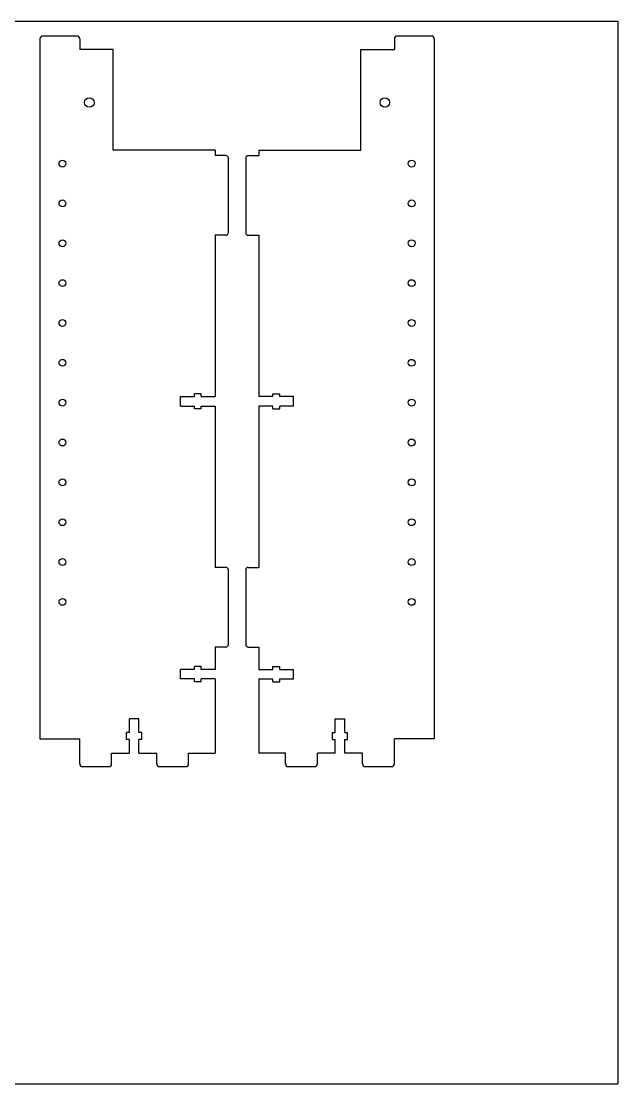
# Model space of a CAD drawing. Header units: millimetres. Extents: x 1 to 812, y -2427 to 180.
# Drawn here: x 475.2 to 699.9, y -1442.5 to -1042.5 of the extents above; entities that cross this region are included whole.
import ezdxf

# ---------------------------------------------------------------- set-up
doc = ezdxf.new("R2010")
doc.units = ezdxf.units.MM
doc.layers.add('SHEET', color=150, linetype='Continuous')

msp = doc.modelspace()

# ---------------------------------------------------------------- linework, layer by layer
at = {"color": 7, "linetype": 'Continuous', "lineweight": 25}
for p, q in [((482.252, -1049.082), (482.252, -1312.582)), ((496.252, -1048.082), (483.252, -1048.082)), ((497.252, -1049.082), (497.252, -1053.082)), ((615.777, -1049.082), (615.777, -1053.082)), ((629.777, -1048.082), (616.777, -1048.082)), ((630.777, -1049.082), (630.777, -1312.582)), ((509.852, -1053.082), (497.252, -1053.082)), ((509.852, -1091.082), (509.852, -1053.082)), ((603.177, -1091.082), (603.177, -1053.082)), ((603.177, -1053.082), (615.777, -1053.082)), ((548.252, -1091.082), (509.852, -1091.082)), ((548.252, -1091.082), (548.252, -1093.082)), ((564.777, -1091.082), (564.777, -1093.082)), ((564.777, -1091.082), (603.177, -1091.082)), ((552.252, -1093.082), (548.252, -1093.082)), ((553.252, -1122.082), (553.252, -1094.082)), ((559.777, -1094.082), (559.777, -1122.082)), ((560.777, -1093.082), (564.777, -1093.082)), ((552.252, -1123.082), (548.252, -1123.082)), ((548.252, -1123.082), (548.252, -1183.782)), ((560.777, -1123.082), (564.777, -1123.082)), ((564.777, -1123.082), (564.777, -1183.782)), ((535.252, -1183.782), (540.452, -1183.782)), ((535.252, -1187.382), (535.252, -1183.782)), ((543.052, -1182.732), (540.452, -1182.732)), ((540.452, -1183.782), (540.452, -1182.732)), ((543.052, -1183.782), (543.052, -1182.732)), ((543.052, -1183.782), (548.252, -1183.782)), ((569.977, -1183.782), (564.777, -1183.782)), ((569.977, -1182.732), (572.577, -1182.732)), ((569.977, -1183.782), (569.977, -1182.732)), ((572.577, -1183.782), (572.577, -1182.732)), ((577.777, -1183.782), (572.577, -1183.782)), ((577.777, -1187.382), (577.777, -1183.782)), ((535.252, -1187.382), (540.452, -1187.382)), ((540.452, -1188.432), (540.452, -1187.382)), ((543.052, -1188.432), (543.052, -1187.382)), ((543.052, -1187.382), (548.252, -1187.382)), ((548.252, -1187.382), (548.252, -1248.082)), ((564.777, -1187.382), (564.777, -1248.082)), ((569.977, -1187.382), (564.777, -1187.382)), ((569.977, -1188.432), (569.977, -1187.382)), ((572.577, -1188.432), (572.577, -1187.382)), ((577.777, -1187.382), (572.577, -1187.382)), ((543.052, -1188.432), (540.452, -1188.432)), ((569.977, -1188.432), (572.577, -1188.432)), ((552.252, -1248.082), (548.252, -1248.082)), ((553.252, -1277.082), (553.252, -1249.082)), ((559.777, -1249.082), (559.777, -1277.082)), ((560.777, -1248.082), (564.777, -1248.082)), ((552.252, -1278.082), (548.252, -1278.082)), ((548.252, -1278.082), (548.252, -1286.482)), ((560.777, -1278.082), (564.777, -1278.082)), ((564.777, -1278.082), (564.777, -1286.482)), ((540.452, -1286.482), (535.252, -1286.482)), ((535.252, -1290.082), (535.252, -1286.482)), ((543.052, -1285.432), (540.452, -1285.432)), ((540.452, -1286.482), (540.452, -1285.432)), ((543.052, -1286.482), (543.052, -1285.432)), ((548.252, -1286.482), (543.052, -1286.482)), ((564.777, -1286.482), (569.977, -1286.482)), ((569.977, -1285.432), (572.577, -1285.432)), ((569.977, -1286.482), (569.977, -1285.432)), ((572.577, -1286.482), (572.577, -1285.432)), ((572.577, -1286.482), (577.777, -1286.482)), ((577.777, -1290.082), (577.777, -1286.482)), ((540.452, -1290.082), (535.252, -1290.082)), ((540.452, -1291.132), (540.452, -1290.082)), ((543.052, -1291.132), (540.452, -1291.132)), ((543.052, -1291.132), (543.052, -1290.082)), ((548.252, -1290.082), (543.052, -1290.082)), ((548.252, -1290.082), (548.252, -1318.082)), ((564.777, -1290.082), (564.777, -1318.082)), ((564.777, -1290.082), (569.977, -1290.082)), ((569.977, -1291.132), (569.977, -1290.082)), ((569.977, -1291.132), (572.577, -1291.132)), ((572.577, -1291.132), (572.577, -1290.082)), ((572.577, -1290.082), (577.777, -1290.082)), ((519.552, -1305.082), (515.952, -1305.082)), ((515.952, -1310.282), (515.952, -1305.082)), ((519.552, -1310.282), (519.552, -1305.082)), ((593.477, -1305.082), (597.077, -1305.082)), ((593.477, -1310.282), (593.477, -1305.082)), ((597.077, -1310.282), (597.077, -1305.082)), ((515.952, -1310.282), (514.902, -1310.282)), ((514.902, -1312.882), (514.902, -1310.282)), ((520.602, -1310.282), (519.552, -1310.282)), ((520.602, -1312.882), (520.602, -1310.282)), ((592.427, -1310.282), (593.477, -1310.282)), ((592.427, -1312.882), (592.427, -1310.282)), ((597.077, -1310.282), (598.127, -1310.282)), ((598.127, -1312.882), (598.127, -1310.282)), ((482.252, -1312.582), (497.252, -1312.582)), ((497.252, -1322.082), (497.252, -1312.582)), ((515.952, -1312.882), (514.902, -1312.882)), ((515.952, -1318.082), (515.952, -1312.882)), ((519.552, -1318.082), (519.552, -1312.882)), ((520.602, -1312.882), (519.552, -1312.882)), ((592.427, -1312.882), (593.477, -1312.882)), ((593.477, -1318.082), (593.477, -1312.882)), ((597.077, -1318.082), (597.077, -1312.882)), ((597.077, -1312.882), (598.127, -1312.882)), ((630.777, -1312.582), (615.777, -1312.582)), ((615.777, -1322.082), (615.777, -1312.582)), ((509.252, -1318.082), (515.952, -1318.082)), ((509.252, -1322.082), (509.252, -1318.082)), ((519.552, -1318.082), (526.252, -1318.082)), ((526.252, -1322.082), (526.252, -1318.082)), ((538.252, -1318.082), (548.252, -1318.082)), ((538.252, -1322.082), (538.252, -1318.082)), ((574.777, -1318.082), (564.777, -1318.082)), ((574.777, -1322.082), (574.777, -1318.082)), ((593.477, -1318.082), (586.777, -1318.082)), ((586.777, -1322.082), (586.777, -1318.082)), ((603.777, -1318.082), (597.077, -1318.082)), ((603.777, -1322.082), (603.777, -1318.082)), ((498.252, -1323.082), (508.252, -1323.082)), ((527.252, -1323.082), (537.252, -1323.082)), ((575.777, -1323.082), (585.777, -1323.082)), ((604.777, -1323.082), (614.777, -1323.082))]:
    msp.add_line(p, q, dxfattribs=at)
for centre, radius in [((500.852, -1073.082), 1.8), ((612.177, -1073.082), 1.8), ((490.752, -1096.082), 1.3), ((622.277, -1096.082), 1.3), ((490.752, -1111.082), 1.3), ((622.277, -1111.082), 1.3), ((490.752, -1126.082), 1.3), ((622.277, -1126.082), 1.3), ((490.752, -1141.082), 1.3), ((622.277, -1141.082), 1.3), ((490.752, -1156.082), 1.3), ((622.277, -1156.082), 1.3), ((490.752, -1171.082), 1.3), ((622.277, -1171.082), 1.3), ((490.752, -1186.082), 1.3), ((622.277, -1186.082), 1.3), ((490.752, -1201.082), 1.3), ((622.277, -1201.082), 1.3), ((490.752, -1216.082), 1.3), ((622.277, -1216.082), 1.3), ((490.752, -1231.082), 1.3), ((622.277, -1231.082), 1.3), ((490.752, -1246.082), 1.3), ((622.277, -1246.082), 1.3), ((490.752, -1261.082), 1.3), ((622.277, -1261.082), 1.3)]:
    msp.add_circle(centre, radius, dxfattribs=at)
for centre, start, end in [((483.252, -1049.082), 90, 180), ((496.252, -1049.082), 0, 90), ((616.777, -1049.082), 90, 180), ((629.777, -1049.082), 0, 90), ((552.252, -1094.082), 0, 90), ((560.777, -1094.082), 90, 180), ((552.252, -1122.082), 270, 0), ((560.777, -1122.082), 180, 270), ((552.252, -1249.082), 0, 90), ((560.777, -1249.082), 90, 180), ((552.252, -1277.082), 270, 0), ((560.777, -1277.082), 180, 270), ((498.252, -1322.082), 180, 270), ((508.252, -1322.082), 270, 0), ((527.252, -1322.082), 180, 270), ((537.252, -1322.082), 270, 0), ((575.777, -1322.082), 180, 270), ((585.777, -1322.082), 270, 0), ((604.777, -1322.082), 180, 270), ((614.777, -1322.082), 270, 0)]:
    msp.add_arc(centre, 1, start, end, dxfattribs=at)
at = {"layer": 'SHEET'}
for p, q in [((99.922, -1042.495), (699.922, -1042.495)), ((699.922, -1042.495), (699.922, -1442.495)), ((99.922, -1442.495), (699.922, -1442.495))]:
    msp.add_line(p, q, dxfattribs=at)

doc.saveas('drawing.dxf')
